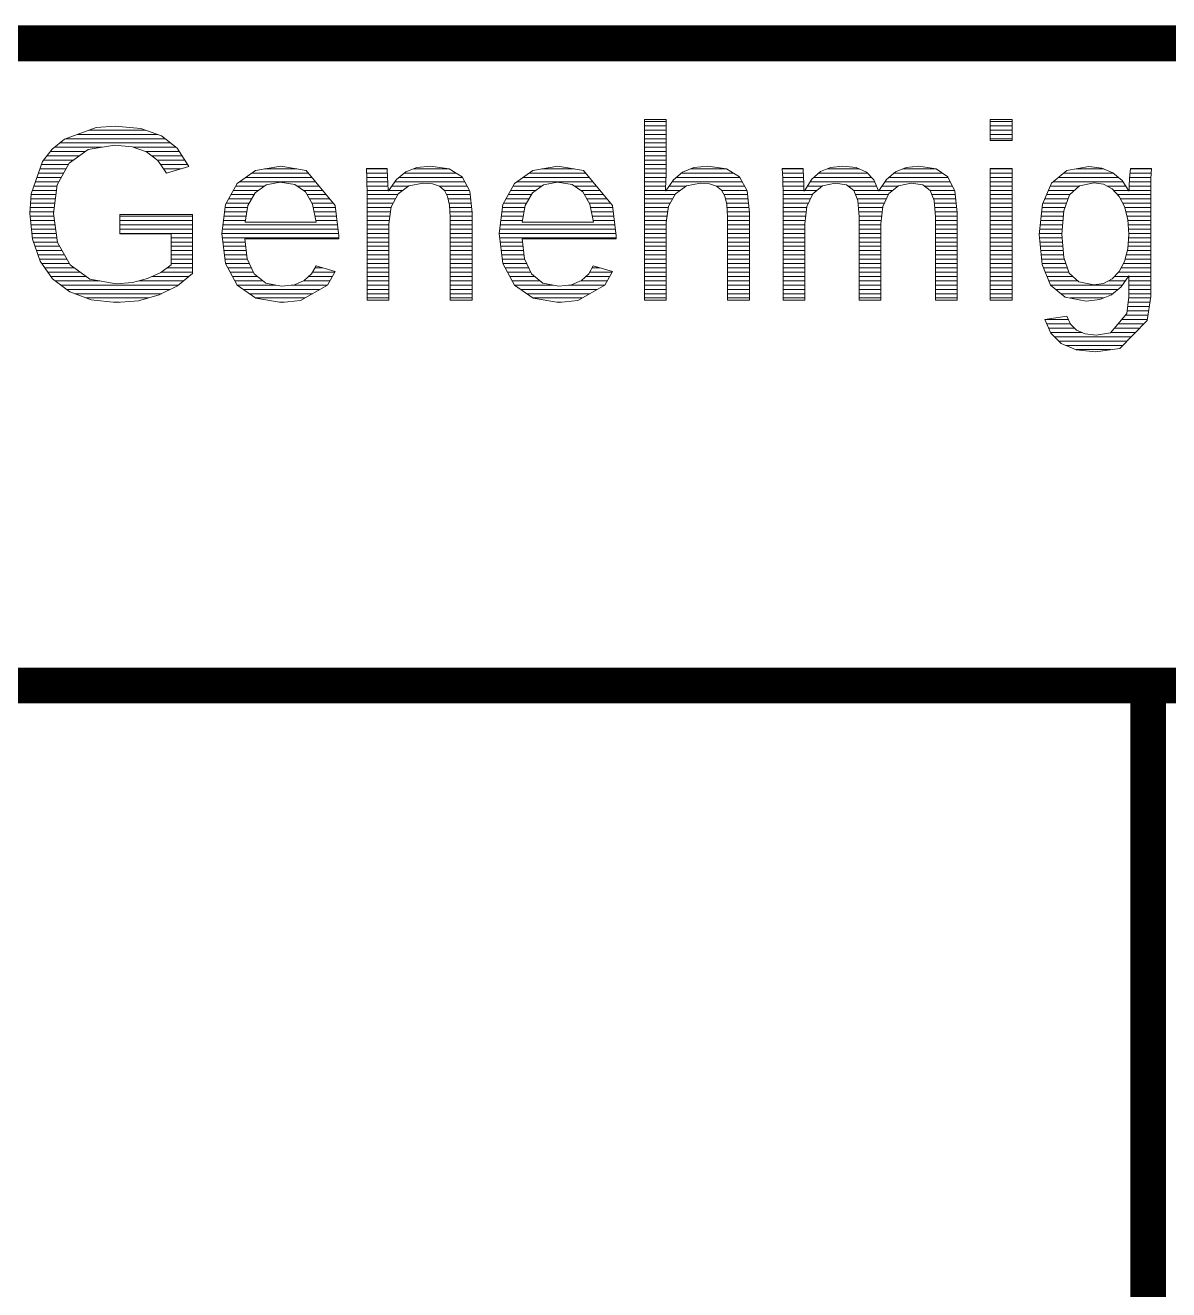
# Model space of a CAD drawing. Header units: millimetres. Extents: x 20 to 410, y 10 to 287.
# Drawn here: x 343.36 to 359.29, y 28.58 to 46.2 of the extents above; entities that cross this region are included whole.
import ezdxf

# ---------------------------------------------------------------- set-up
doc = ezdxf.new("R2010")
doc.units = ezdxf.units.MM
doc.layers.add('KANTEN', color=7, linetype='Continuous', lineweight=50)
doc.layers.add('TEXT', color=7, linetype='Continuous', lineweight=13)

msp = doc.modelspace()

# ---------------------------------------------------------------- linework, layer by layer
at = {"layer": 'KANTEN', "lineweight": 50, "const_width": 0.5}
for points in [[(229.97, 45.95), (410, 45.95)], [(229.97, 37), (410, 37)], [(359, 10), (359, 37)]]:
    msp.add_lwpolyline(points, dxfattribs=at)
at = {"layer": 'TEXT', "lineweight": 13}
for p, q in [((351.984, 44.86), (352.289, 44.86)), ((351.984, 44.8), (352.289, 44.8)), ((356.799, 44.86), (357.104, 44.86)), ((356.799, 44.8), (357.104, 44.8)), ((343.92, 44.62), (345.309, 44.62)), ((344.085, 44.68), (345.204, 44.68)), ((344.25, 44.74), (345.034, 44.74)), ((351.984, 44.74), (352.289, 44.74)), ((351.984, 44.68), (352.289, 44.68)), ((351.984, 44.62), (352.289, 44.62)), ((356.799, 44.74), (357.104, 44.74)), ((356.799, 44.68), (357.104, 44.68)), ((356.799, 44.62), (357.104, 44.62)), ((343.709, 44.44), (344.2, 44.44)), ((343.766, 44.5), (344.428, 44.5)), ((343.84, 44.56), (345.384, 44.56)), ((344.869, 44.5), (345.46, 44.5)), ((345.041, 44.44), (345.506, 44.44)), ((351.984, 44.56), (352.289, 44.56)), ((351.984, 44.5), (352.289, 44.5)), ((351.984, 44.44), (352.289, 44.44)), ((343.586, 44.26), (343.961, 44.26)), ((343.615, 44.32), (344.029, 44.32)), ((343.662, 44.38), (344.114, 44.38)), ((345.125, 44.38), (345.544, 44.38)), ((345.205, 44.32), (345.583, 44.32)), ((345.248, 44.26), (345.621, 44.26)), ((351.984, 44.38), (352.289, 44.38)), ((351.984, 44.32), (352.289, 44.32)), ((351.984, 44.26), (352.289, 44.26)), ((343.524, 44.08), (343.863, 44.08)), ((343.545, 44.14), (343.896, 44.14)), ((343.565, 44.2), (343.928, 44.2)), ((345.289, 44.2), (345.531, 44.2)), ((346.43, 44.08), (347.354, 44.08)), ((346.515, 44.14), (347.304, 44.14)), ((346.694, 44.2), (347.145, 44.2)), ((348.112, 44.2), (348.401, 44.2)), ((348.116, 44.14), (348.405, 44.14)), ((348.119, 44.08), (348.408, 44.08)), ((348.565, 44.08), (349.452, 44.08)), ((348.638, 44.14), (349.365, 44.14)), ((348.767, 44.2), (349.269, 44.2)), ((350.291, 44.08), (351.216, 44.08)), ((350.377, 44.14), (351.166, 44.14)), ((350.556, 44.2), (351.007, 44.2)), ((351.984, 44.2), (352.289, 44.2)), ((351.984, 44.14), (352.288, 44.14)), ((351.984, 44.08), (352.286, 44.08)), ((352.428, 44.08), (353.313, 44.08)), ((352.499, 44.14), (353.227, 44.14)), ((352.629, 44.2), (353.13, 44.2)), ((353.905, 44.2), (354.193, 44.2)), ((353.909, 44.14), (354.197, 44.14)), ((353.912, 44.08), (354.2, 44.08)), ((354.344, 44.08), (355.15, 44.08)), ((354.412, 44.14), (355.092, 44.14)), ((354.529, 44.2), (354.976, 44.2)), ((355.39, 44.08), (356.215, 44.08)), ((355.46, 44.14), (356.136, 44.14)), ((355.584, 44.2), (356.049, 44.2)), ((356.799, 44.2), (357.104, 44.2)), ((356.799, 44.14), (357.104, 44.14)), ((356.799, 44.08), (357.104, 44.08)), ((357.751, 44.08), (358.586, 44.08)), ((357.825, 44.14), (358.516, 44.14)), ((357.997, 44.2), (358.381, 44.2)), ((358.742, 44.08), (359.038, 44.08)), ((358.747, 44.14), (359.042, 44.14)), ((358.755, 44.2), (359.045, 44.2)), ((343.461, 43.9), (343.797, 43.9)), ((343.482, 43.96), (343.806, 43.96)), ((343.503, 44.02), (343.83, 44.02)), ((346.259, 43.9), (346.611, 43.9)), ((346.291, 43.96), (346.693, 43.96)), ((346.344, 44.02), (347.404, 44.02)), ((347.146, 43.96), (347.453, 43.96)), ((347.235, 43.9), (347.503, 43.9)), ((348.12, 44.02), (348.41, 44.02)), ((348.121, 43.96), (348.412, 43.96)), ((348.122, 43.9), (348.414, 43.9)), ((348.425, 43.9), (348.618, 43.9)), ((348.467, 43.96), (348.698, 43.96)), ((348.509, 44.02), (349.484, 44.02)), ((349.128, 43.96), (349.515, 43.96)), ((349.199, 43.9), (349.547, 43.9)), ((350.121, 43.9), (350.472, 43.9)), ((350.153, 43.96), (350.555, 43.96)), ((350.206, 44.02), (351.265, 44.02)), ((351.008, 43.96), (351.315, 43.96)), ((351.097, 43.9), (351.365, 43.9)), ((351.984, 44.02), (352.283, 44.02)), ((351.984, 43.96), (352.28, 43.96)), ((351.984, 43.9), (352.276, 43.9)), ((352.287, 43.9), (352.481, 43.9)), ((352.329, 43.96), (352.562, 43.96)), ((352.37, 44.02), (353.345, 44.02)), ((352.987, 43.96), (353.377, 43.96)), ((353.061, 43.9), (353.409, 43.9)), ((353.913, 44.02), (354.203, 44.02)), ((353.914, 43.96), (354.205, 43.96)), ((353.914, 43.9), (354.206, 43.9)), ((354.218, 43.9), (354.387, 43.9)), ((354.256, 43.96), (354.459, 43.96)), ((354.294, 44.02), (355.192, 44.02)), ((354.824, 43.96), (355.217, 43.96)), ((354.903, 43.9), (355.242, 43.9)), ((355.257, 43.9), (355.443, 43.9)), ((355.296, 43.96), (355.515, 43.96)), ((355.336, 44.02), (356.244, 44.02)), ((355.884, 43.96), (356.272, 43.96)), ((355.963, 43.9), (356.301, 43.9)), ((356.799, 44.02), (357.104, 44.02)), ((356.799, 43.96), (357.104, 43.96)), ((356.799, 43.9), (357.104, 43.9)), ((357.61, 43.9), (357.975, 43.9)), ((357.636, 43.96), (358.04, 43.96)), ((357.677, 44.02), (358.648, 44.02)), ((358.427, 43.96), (358.687, 43.96)), ((358.518, 43.9), (358.726, 43.9)), ((358.735, 43.9), (359.036, 43.9)), ((358.737, 43.96), (359.037, 43.96)), ((358.739, 44.02), (359.037, 44.02)), ((343.435, 43.72), (343.773, 43.72)), ((343.439, 43.78), (343.781, 43.78)), ((343.443, 43.84), (343.789, 43.84)), ((346.162, 43.72), (346.48, 43.72)), ((346.194, 43.78), (346.514, 43.78)), ((346.226, 43.84), (346.548, 43.84)), ((347.288, 43.84), (347.553, 43.84)), ((347.322, 43.78), (347.603, 43.78)), ((347.356, 43.72), (347.653, 43.72)), ((348.122, 43.84), (348.548, 43.84)), ((348.123, 43.78), (348.516, 43.78)), ((348.123, 43.72), (348.485, 43.72)), ((349.231, 43.84), (349.558, 43.84)), ((349.252, 43.78), (349.565, 43.78)), ((349.266, 43.72), (349.572, 43.72)), ((350.023, 43.72), (350.342, 43.72)), ((350.056, 43.78), (350.376, 43.78)), ((350.088, 43.84), (350.41, 43.84)), ((351.149, 43.84), (351.415, 43.84)), ((351.184, 43.78), (351.465, 43.78)), ((351.218, 43.72), (351.514, 43.72)), ((351.984, 43.84), (352.411, 43.84)), ((351.984, 43.78), (352.378, 43.78)), ((351.984, 43.72), (352.344, 43.72)), ((353.095, 43.84), (353.42, 43.84)), ((353.115, 43.78), (353.427, 43.78)), ((353.129, 43.72), (353.434, 43.72)), ((353.915, 43.84), (354.325, 43.84)), ((353.915, 43.78), (354.297, 43.78)), ((353.915, 43.72), (354.269, 43.72)), ((354.927, 43.84), (355.382, 43.84)), ((354.95, 43.78), (355.354, 43.78)), ((354.961, 43.72), (355.327, 43.72)), ((355.986, 43.84), (356.311, 43.84)), ((356.009, 43.78), (356.318, 43.78)), ((356.021, 43.72), (356.324, 43.72)), ((356.799, 43.84), (357.104, 43.84)), ((356.799, 43.78), (357.104, 43.78)), ((356.799, 43.72), (357.104, 43.72)), ((357.532, 43.72), (357.864, 43.72)), ((357.558, 43.78), (357.885, 43.78)), ((357.584, 43.84), (357.909, 43.84)), ((358.575, 43.84), (359.035, 43.84)), ((358.616, 43.78), (359.035, 43.78)), ((358.646, 43.72), (359.035, 43.72)), ((343.426, 43.6), (343.757, 43.6)), ((343.428, 43.54), (343.759, 43.54)), ((343.431, 43.66), (343.765, 43.66)), ((344.679, 43.54), (345.691, 43.54)), ((346.13, 43.54), (346.437, 43.54)), ((346.138, 43.6), (346.447, 43.6)), ((346.146, 43.66), (346.457, 43.66)), ((347.372, 43.66), (347.681, 43.66)), ((347.384, 43.6), (347.688, 43.6)), ((347.396, 43.54), (347.695, 43.54)), ((348.123, 43.66), (348.458, 43.66)), ((348.123, 43.6), (348.45, 43.6)), ((348.123, 43.54), (348.442, 43.54)), ((349.273, 43.66), (349.579, 43.66)), ((349.277, 43.6), (349.587, 43.6)), ((349.28, 43.54), (349.587, 43.54)), ((349.992, 43.54), (350.298, 43.54)), ((350, 43.6), (350.309, 43.6)), ((350.008, 43.66), (350.319, 43.66)), ((351.234, 43.66), (351.542, 43.66)), ((351.246, 43.6), (351.549, 43.6)), ((351.258, 43.54), (351.557, 43.54)), ((351.984, 43.66), (352.319, 43.66)), ((351.984, 43.6), (352.31, 43.6)), ((351.984, 43.54), (352.302, 43.54)), ((353.135, 43.66), (353.441, 43.66)), ((353.139, 43.6), (353.448, 43.6)), ((353.142, 43.54), (353.449, 43.54)), ((353.915, 43.66), (354.245, 43.66)), ((353.915, 43.6), (354.238, 43.6)), ((353.915, 43.54), (354.231, 43.54)), ((354.966, 43.66), (355.304, 43.66)), ((354.971, 43.6), (355.297, 43.6)), ((354.976, 43.54), (355.29, 43.54)), ((356.026, 43.66), (356.33, 43.66)), ((356.031, 43.6), (356.337, 43.6)), ((356.035, 43.54), (356.338, 43.54)), ((356.799, 43.66), (357.104, 43.66)), ((356.799, 43.6), (357.104, 43.6)), ((356.799, 43.54), (357.104, 43.54)), ((357.51, 43.54), (357.82, 43.54)), ((357.516, 43.6), (357.825, 43.6)), ((357.522, 43.66), (357.842, 43.66)), ((358.674, 43.66), (359.035, 43.66)), ((358.689, 43.6), (359.035, 43.6)), ((358.705, 43.54), (359.035, 43.54)), ((343.434, 43.48), (343.767, 43.48)), ((343.44, 43.42), (343.776, 43.42)), ((343.446, 43.36), (343.784, 43.36)), ((344.679, 43.48), (345.691, 43.48)), ((344.679, 43.42), (345.691, 43.42)), ((344.679, 43.36), (345.691, 43.36)), ((346.106, 43.36), (347.716, 43.36)), ((346.114, 43.42), (347.709, 43.42)), ((346.122, 43.48), (346.426, 43.48)), ((347.408, 43.48), (347.702, 43.48)), ((348.123, 43.48), (348.434, 43.48)), ((348.123, 43.42), (348.427, 43.42)), ((348.123, 43.36), (348.427, 43.36)), ((349.28, 43.48), (349.587, 43.48)), ((349.28, 43.42), (349.587, 43.42)), ((349.28, 43.36), (349.587, 43.36)), ((349.968, 43.36), (351.578, 43.36)), ((349.976, 43.42), (351.571, 43.42)), ((349.984, 43.48), (350.288, 43.48)), ((351.27, 43.48), (351.564, 43.48)), ((351.984, 43.48), (352.293, 43.48)), ((351.984, 43.42), (352.289, 43.42)), ((351.984, 43.36), (352.289, 43.36)), ((353.142, 43.48), (353.449, 43.48)), ((353.142, 43.42), (353.449, 43.42)), ((353.142, 43.36), (353.449, 43.36)), ((353.915, 43.48), (354.224, 43.48)), ((353.915, 43.42), (354.218, 43.42)), ((353.915, 43.36), (354.218, 43.36)), ((354.976, 43.48), (355.283, 43.48)), ((354.976, 43.42), (355.278, 43.42)), ((354.976, 43.36), (355.278, 43.36)), ((356.036, 43.48), (356.338, 43.48)), ((356.036, 43.42), (356.338, 43.42)), ((356.036, 43.36), (356.338, 43.36)), ((356.799, 43.48), (357.104, 43.48)), ((356.799, 43.42), (357.104, 43.42)), ((356.799, 43.36), (357.104, 43.36)), ((357.492, 43.36), (357.805, 43.36)), ((357.498, 43.42), (357.81, 43.42)), ((357.504, 43.48), (357.815, 43.48)), ((358.718, 43.48), (359.035, 43.48)), ((358.722, 43.42), (359.035, 43.42)), ((358.726, 43.36), (359.035, 43.36)), ((343.453, 43.3), (343.793, 43.3)), ((343.459, 43.24), (343.802, 43.24)), ((343.475, 43.18), (343.81, 43.18)), ((344.679, 43.3), (345.691, 43.3)), ((345.393, 43.24), (345.691, 43.24)), ((345.393, 43.18), (345.691, 43.18)), ((346.098, 43.3), (347.723, 43.3)), ((346.106, 43.24), (347.728, 43.24)), ((346.113, 43.18), (346.424, 43.18)), ((348.123, 43.3), (348.427, 43.3)), ((348.123, 43.24), (348.427, 43.24)), ((348.123, 43.18), (348.427, 43.18)), ((349.28, 43.3), (349.587, 43.3)), ((349.28, 43.24), (349.587, 43.24)), ((349.28, 43.18), (349.587, 43.18)), ((349.96, 43.3), (351.585, 43.3)), ((349.968, 43.24), (351.589, 43.24)), ((349.975, 43.18), (350.286, 43.18)), ((351.984, 43.3), (352.289, 43.3)), ((351.984, 43.24), (352.289, 43.24)), ((351.984, 43.18), (352.289, 43.18)), ((353.142, 43.3), (353.449, 43.3)), ((353.142, 43.24), (353.449, 43.24)), ((353.142, 43.18), (353.449, 43.18)), ((353.915, 43.3), (354.218, 43.3)), ((353.915, 43.24), (354.218, 43.24)), ((353.915, 43.18), (354.218, 43.18)), ((354.976, 43.3), (355.278, 43.3)), ((354.976, 43.24), (355.278, 43.24)), ((354.976, 43.18), (355.278, 43.18)), ((356.036, 43.3), (356.338, 43.3)), ((356.036, 43.24), (356.338, 43.24)), ((356.036, 43.18), (356.338, 43.18)), ((356.799, 43.3), (357.104, 43.3)), ((356.799, 43.24), (357.104, 43.24)), ((356.799, 43.18), (357.104, 43.18)), ((357.486, 43.3), (357.8, 43.3)), ((357.488, 43.24), (357.803, 43.24)), ((357.494, 43.18), (357.807, 43.18)), ((358.724, 43.18), (359.035, 43.18)), ((358.728, 43.24), (359.035, 43.24)), ((358.731, 43.3), (359.035, 43.3)), ((343.496, 43.12), (343.84, 43.12)), ((343.517, 43.06), (343.874, 43.06)), ((343.538, 43), (343.908, 43)), ((345.393, 43.12), (345.691, 43.12)), ((345.393, 43.06), (345.691, 43.06)), ((345.393, 43), (345.691, 43)), ((346.121, 43.12), (346.431, 43.12)), ((346.129, 43.06), (346.438, 43.06)), ((346.136, 43), (346.445, 43)), ((348.123, 43.12), (348.427, 43.12)), ((348.123, 43.06), (348.427, 43.06)), ((348.123, 43), (348.427, 43)), ((349.28, 43.12), (349.587, 43.12)), ((349.28, 43.06), (349.587, 43.06)), ((349.28, 43), (349.587, 43)), ((349.983, 43.12), (350.293, 43.12)), ((349.99, 43.06), (350.3, 43.06)), ((349.998, 43), (350.307, 43)), ((351.984, 43.12), (352.289, 43.12)), ((351.984, 43.06), (352.289, 43.06)), ((351.984, 43), (352.289, 43)), ((353.142, 43.12), (353.449, 43.12)), ((353.142, 43.06), (353.449, 43.06)), ((353.142, 43), (353.449, 43)), ((353.915, 43.12), (354.218, 43.12)), ((353.915, 43.06), (354.218, 43.06)), ((353.915, 43), (354.218, 43)), ((354.976, 43.12), (355.278, 43.12)), ((354.976, 43.06), (355.278, 43.06)), ((354.976, 43), (355.278, 43)), ((356.036, 43.12), (356.338, 43.12)), ((356.036, 43.06), (356.338, 43.06)), ((356.036, 43), (356.338, 43)), ((356.799, 43.12), (357.104, 43.12)), ((356.799, 43.06), (357.104, 43.06)), ((356.799, 43), (357.104, 43)), ((357.5, 43.12), (357.812, 43.12)), ((357.505, 43.06), (357.817, 43.06)), ((357.511, 43), (357.821, 43)), ((358.694, 43), (359.035, 43)), ((358.71, 43.06), (359.035, 43.06)), ((358.719, 43.12), (359.035, 43.12)), ((343.559, 42.94), (343.942, 42.94)), ((343.593, 42.88), (343.975, 42.88)), ((343.636, 42.82), (344.044, 42.82)), ((345.335, 42.82), (345.691, 42.82)), ((345.393, 42.94), (345.691, 42.94)), ((345.393, 42.88), (345.691, 42.88)), ((346.144, 42.94), (346.453, 42.94)), ((346.152, 42.88), (346.482, 42.88)), ((346.183, 42.82), (346.51, 42.82)), ((347.396, 42.82), (347.505, 42.82)), ((348.123, 42.94), (348.427, 42.94)), ((348.123, 42.88), (348.427, 42.88)), ((348.123, 42.82), (348.427, 42.82)), ((349.28, 42.94), (349.587, 42.94)), ((349.28, 42.88), (349.587, 42.88)), ((349.28, 42.82), (349.587, 42.82)), ((350.006, 42.94), (350.315, 42.94)), ((350.013, 42.88), (350.343, 42.88)), ((350.045, 42.82), (350.372, 42.82)), ((351.258, 42.82), (351.367, 42.82)), ((351.984, 42.94), (352.289, 42.94)), ((351.984, 42.88), (352.289, 42.88)), ((351.984, 42.82), (352.289, 42.82)), ((353.142, 42.94), (353.449, 42.94)), ((353.142, 42.88), (353.449, 42.88)), ((353.142, 42.82), (353.449, 42.82)), ((353.915, 42.94), (354.218, 42.94)), ((353.915, 42.88), (354.218, 42.88)), ((353.915, 42.82), (354.218, 42.82)), ((354.976, 42.94), (355.278, 42.94)), ((354.976, 42.88), (355.278, 42.88)), ((354.976, 42.82), (355.278, 42.82)), ((356.036, 42.94), (356.338, 42.94)), ((356.036, 42.88), (356.338, 42.88)), ((356.036, 42.82), (356.338, 42.82)), ((356.799, 42.94), (357.104, 42.94)), ((356.799, 42.88), (357.104, 42.88)), ((356.799, 42.82), (357.104, 42.82)), ((357.517, 42.94), (357.833, 42.94)), ((357.522, 42.88), (357.853, 42.88)), ((357.544, 42.82), (357.874, 42.82)), ((358.623, 42.82), (359.035, 42.82)), ((358.655, 42.88), (359.035, 42.88)), ((358.678, 42.94), (359.035, 42.94)), ((343.678, 42.76), (344.129, 42.76)), ((343.72, 42.7), (344.213, 42.7)), ((343.78, 42.64), (344.402, 42.64)), ((344.944, 42.64), (345.566, 42.64)), ((345.129, 42.7), (345.64, 42.7)), ((345.256, 42.76), (345.691, 42.76)), ((346.215, 42.76), (346.538, 42.76)), ((346.247, 42.7), (346.595, 42.7)), ((346.279, 42.64), (346.67, 42.64)), ((347.237, 42.64), (347.604, 42.64)), ((347.31, 42.7), (347.638, 42.7)), ((347.363, 42.76), (347.672, 42.76)), ((348.123, 42.76), (348.427, 42.76)), ((348.123, 42.7), (348.427, 42.7)), ((348.123, 42.64), (348.427, 42.64)), ((349.28, 42.76), (349.587, 42.76)), ((349.28, 42.7), (349.587, 42.7)), ((349.28, 42.64), (349.587, 42.64)), ((350.077, 42.76), (350.4, 42.76)), ((350.109, 42.7), (350.457, 42.7)), ((350.14, 42.64), (350.532, 42.64)), ((351.099, 42.64), (351.465, 42.64)), ((351.171, 42.7), (351.5, 42.7)), ((351.224, 42.76), (351.534, 42.76)), ((351.984, 42.76), (352.289, 42.76)), ((351.984, 42.7), (352.289, 42.7)), ((351.984, 42.64), (352.289, 42.64)), ((353.142, 42.76), (353.449, 42.76)), ((353.142, 42.7), (353.449, 42.7)), ((353.142, 42.64), (353.449, 42.64)), ((353.915, 42.76), (354.218, 42.76)), ((353.915, 42.7), (354.218, 42.7)), ((353.915, 42.64), (354.218, 42.64)), ((354.976, 42.76), (355.278, 42.76)), ((354.976, 42.7), (355.278, 42.7)), ((354.976, 42.64), (355.278, 42.64)), ((356.036, 42.76), (356.338, 42.76)), ((356.036, 42.7), (356.338, 42.7)), ((356.036, 42.64), (356.338, 42.64)), ((356.799, 42.76), (357.104, 42.76)), ((356.799, 42.7), (357.104, 42.7)), ((356.799, 42.64), (357.104, 42.64)), ((357.568, 42.76), (357.895, 42.76)), ((357.593, 42.7), (357.951, 42.7)), ((357.618, 42.64), (358.017, 42.64)), ((358.446, 42.64), (358.681, 42.64)), ((358.529, 42.7), (358.721, 42.7)), ((358.587, 42.76), (359.035, 42.76)), ((358.732, 42.7), (359.035, 42.7)), ((358.732, 42.64), (359.035, 42.64)), ((343.858, 42.58), (345.492, 42.58)), ((343.937, 42.52), (345.381, 42.52)), ((346.31, 42.58), (346.855, 42.58)), ((346.395, 42.52), (347.465, 42.52)), ((347.063, 42.58), (347.569, 42.58)), ((348.123, 42.58), (348.427, 42.58)), ((348.123, 42.52), (348.427, 42.52)), ((349.28, 42.58), (349.587, 42.58)), ((349.28, 42.52), (349.587, 42.52)), ((350.172, 42.58), (350.716, 42.58)), ((350.257, 42.52), (351.327, 42.52)), ((350.925, 42.58), (351.43, 42.58)), ((351.984, 42.58), (352.289, 42.58)), ((351.984, 42.52), (352.289, 42.52)), ((353.142, 42.58), (353.449, 42.58)), ((353.142, 42.52), (353.449, 42.52)), ((353.915, 42.58), (354.218, 42.58)), ((353.915, 42.52), (354.218, 42.52)), ((354.976, 42.58), (355.278, 42.58)), ((354.976, 42.52), (355.278, 42.52)), ((356.036, 42.58), (356.338, 42.58)), ((356.036, 42.52), (356.338, 42.52)), ((356.799, 42.58), (357.104, 42.58)), ((356.799, 42.52), (357.104, 42.52)), ((357.643, 42.58), (358.641, 42.58)), ((357.716, 42.52), (358.581, 42.52)), ((358.732, 42.58), (359.035, 42.58)), ((358.732, 42.52), (359.035, 42.52)), ((344.05, 42.46), (345.261, 42.46)), ((344.209, 42.4), (345.074, 42.4)), ((344.594, 42.34), (344.672, 42.34)), ((346.482, 42.46), (347.362, 42.46)), ((346.568, 42.4), (347.259, 42.4)), ((346.909, 42.34), (346.967, 42.34)), ((348.123, 42.46), (348.427, 42.46)), ((348.123, 42.4), (348.427, 42.4)), ((349.28, 42.46), (349.587, 42.46)), ((349.28, 42.4), (349.587, 42.4)), ((350.343, 42.46), (351.224, 42.46)), ((350.43, 42.4), (351.121, 42.4)), ((350.77, 42.34), (350.828, 42.34)), ((351.984, 42.46), (352.289, 42.46)), ((351.984, 42.4), (352.289, 42.4)), ((353.142, 42.46), (353.449, 42.46)), ((353.142, 42.4), (353.449, 42.4)), ((353.915, 42.46), (354.218, 42.46)), ((353.915, 42.4), (354.218, 42.4)), ((354.976, 42.46), (355.278, 42.46)), ((354.976, 42.4), (355.278, 42.4)), ((356.036, 42.46), (356.338, 42.46)), ((356.036, 42.4), (356.338, 42.4)), ((356.799, 42.46), (357.104, 42.46)), ((356.799, 42.4), (357.104, 42.4)), ((357.788, 42.46), (358.508, 42.46)), ((357.913, 42.4), (358.378, 42.4)), ((358.722, 42.34), (359.023, 42.34)), ((358.73, 42.4), (359.032, 42.4)), ((358.732, 42.46), (359.035, 42.46)), ((358.684, 42.16), (358.998, 42.16)), ((358.708, 42.22), (359.006, 42.22)), ((358.715, 42.28), (359.015, 42.28)), ((357.561, 42.1), (357.887, 42.1)), ((357.587, 42.04), (357.913, 42.04)), ((357.613, 41.98), (357.972, 41.98)), ((358.53, 41.98), (358.883, 41.98)), ((358.581, 42.04), (358.943, 42.04)), ((358.633, 42.1), (358.989, 42.1)), ((357.638, 41.92), (358.074, 41.92)), ((357.694, 41.86), (358.764, 41.86)), ((357.756, 41.8), (358.704, 41.8)), ((358.479, 41.92), (358.823, 41.92)), ((357.854, 41.74), (358.645, 41.74)), ((357.996, 41.68), (358.476, 41.68))]:
    msp.add_line(p, q, dxfattribs=at)
for points in [[(344.347, 44.775), (344.613, 44.795), (344.973, 44.761), (345.257, 44.661), (345.476, 44.486), (345.639, 44.231), (345.33, 44.14), (345.209, 44.316), (345.05, 44.437), (344.849, 44.507), (344.605, 44.53), (344.24, 44.467), (343.972, 44.28), (343.808, 43.979), (343.753, 43.576), (343.812, 43.171), (343.986, 42.861), (344.263, 42.664), (344.629, 42.599), (344.855, 42.617), (345.065, 42.67), (345.248, 42.754), (345.393, 42.863), (345.393, 43.294), (344.679, 43.294), (344.679, 43.565), (345.691, 43.565), (345.691, 42.741), (345.48, 42.57), (345.226, 42.442), (344.939, 42.362), (344.629, 42.336), (344.28, 42.373), (343.982, 42.485), (343.743, 42.667), (343.568, 42.915), (343.461, 43.221), (343.425, 43.576), (343.444, 43.85), (343.6, 44.3), (343.737, 44.476), (343.908, 44.615), (344.347, 44.775)], [(352.674, 44.217), (352.868, 44.238), (353.127, 44.201), (353.308, 44.09), (353.414, 43.891), (353.449, 43.592), (353.449, 42.37), (353.142, 42.37), (353.142, 43.533), (353.133, 43.702), (353.106, 43.82), (353.059, 43.902), (352.99, 43.959), (352.892, 43.992), (352.764, 44.002), (352.57, 43.965), (352.419, 43.853), (352.322, 43.678), (352.289, 43.452), (352.289, 42.37), (351.984, 42.37), (351.984, 44.886), (352.289, 44.886), (352.289, 44.231), (352.288, 44.126), (352.283, 44.018), (352.278, 43.931), (352.276, 43.891), (352.281, 43.891), (352.389, 44.046), (352.517, 44.154), (352.674, 44.217)], [(357.104, 44.594), (356.799, 44.594), (356.799, 44.886), (357.104, 44.886), (357.104, 44.594)], [(347.109, 42.585), (347.248, 42.645), (347.349, 42.735), (347.411, 42.846), (347.678, 42.77), (347.57, 42.58), (347.196, 42.363), (346.931, 42.336), (346.572, 42.396), (346.311, 42.578), (346.151, 42.88), (346.098, 43.299), (346.151, 43.701), (346.311, 43.996), (346.569, 44.178), (346.919, 44.238), (347.273, 44.178), (347.677, 43.69), (347.728, 43.264), (347.728, 43.223), (346.419, 43.223), (346.451, 42.944), (346.549, 42.736), (346.71, 42.608), (346.931, 42.565), (347.109, 42.585)], [(349.198, 43.9), (349.131, 43.959), (349.035, 43.992), (348.902, 44.002), (348.705, 43.965), (348.554, 43.852), (348.459, 43.672), (348.427, 43.433), (348.427, 42.37), (348.123, 42.37), (348.123, 43.813), (348.12, 44.071), (348.112, 44.204), (348.4, 44.204), (348.402, 44.189), (348.404, 44.159), (348.406, 44.119), (348.408, 44.073), (348.411, 44.003), (348.414, 43.891), (348.419, 43.891), (348.532, 44.053), (348.662, 44.159), (348.817, 44.219), (349.006, 44.238), (349.267, 44.201), (349.447, 44.088), (349.552, 43.889), (349.587, 43.592), (349.587, 42.37), (349.28, 42.37), (349.28, 43.533), (349.271, 43.694), (349.244, 43.814), (349.198, 43.9)], [(350.792, 42.565), (350.971, 42.585), (351.11, 42.645), (351.211, 42.735), (351.272, 42.846), (351.54, 42.77), (351.432, 42.58), (351.058, 42.363), (350.792, 42.336), (350.434, 42.396), (350.173, 42.578), (350.013, 42.88), (349.96, 43.299), (350.013, 43.701), (350.173, 43.996), (350.431, 44.178), (350.78, 44.238), (351.134, 44.178), (351.539, 43.69), (351.589, 43.264), (351.589, 43.223), (350.281, 43.223), (350.313, 42.944), (350.411, 42.736), (350.572, 42.608), (350.792, 42.565)], [(354.903, 43.9), (354.801, 43.977), (354.641, 44.002), (354.466, 43.965), (354.332, 43.853), (354.247, 43.674), (354.218, 43.433), (354.218, 42.37), (353.915, 42.37), (353.915, 43.813), (353.913, 44.071), (353.905, 44.204), (354.193, 44.204), (354.195, 44.189), (354.196, 44.159), (354.198, 44.119), (354.201, 44.073), (354.203, 44.003), (354.206, 43.891), (354.212, 43.891), (354.317, 44.056), (354.437, 44.162), (354.578, 44.219), (354.747, 44.238), (354.934, 44.218), (355.077, 44.155), (355.18, 44.048), (355.246, 43.891), (355.251, 43.891), (355.356, 44.05), (355.48, 44.157), (355.63, 44.218), (355.807, 44.238), (356.047, 44.201), (356.211, 44.088), (356.306, 43.888), (356.338, 43.592), (356.338, 42.37), (356.036, 42.37), (356.036, 43.533), (356.018, 43.758), (355.963, 43.9), (355.861, 43.977), (355.7, 44.002), (355.523, 43.965), (355.389, 43.854), (355.306, 43.675), (355.278, 43.433), (355.278, 42.37), (354.976, 42.37), (354.976, 43.533), (354.958, 43.758), (354.903, 43.9)], [(357.789, 41.767), (357.643, 41.91), (357.56, 42.102), (357.867, 42.146), (357.916, 42.034), (358.002, 41.951), (358.122, 41.899), (358.275, 41.882), (358.475, 41.915), (358.703, 42.182), (358.732, 42.416), (358.732, 42.711), (358.729, 42.711), (358.626, 42.556), (358.491, 42.445), (358.327, 42.379), (358.138, 42.356), (357.846, 42.412), (357.642, 42.58), (357.524, 42.868), (357.484, 43.284), (357.527, 43.706), (357.654, 44.001), (357.869, 44.175), (358.172, 44.233), (358.354, 44.211), (358.51, 44.144), (358.637, 44.036), (358.732, 43.891), (358.735, 43.891), (358.737, 43.96), (358.742, 44.067), (358.749, 44.164), (358.756, 44.204), (359.045, 44.204), (359.038, 44.064), (359.035, 43.825), (359.035, 42.423), (358.987, 42.084), (358.603, 41.698), (358.267, 41.65), (357.997, 41.679), (357.789, 41.767)], [(357.104, 42.37), (356.799, 42.37), (356.799, 44.204), (357.104, 44.204), (357.104, 42.37)], [(346.715, 43.976), (346.562, 43.864), (346.462, 43.688), (346.422, 43.457), (347.412, 43.457), (347.363, 43.708), (347.265, 43.88), (347.116, 43.98), (346.914, 44.013), (346.715, 43.976)], [(350.775, 44.013), (350.577, 43.976), (350.424, 43.864), (350.324, 43.688), (350.284, 43.457), (351.274, 43.457), (351.224, 43.708), (351.127, 43.88), (350.978, 43.98), (350.775, 44.013)], [(358.67, 43.673), (358.597, 43.816), (358.498, 43.921), (358.38, 43.985), (358.247, 44.006), (358.045, 43.964), (357.906, 43.836), (357.826, 43.615), (357.799, 43.287), (357.824, 42.964), (357.899, 42.747), (358.035, 42.623), (358.242, 42.582), (358.378, 42.603), (358.497, 42.667), (358.597, 42.77), (358.67, 42.91), (358.716, 43.084), (358.732, 43.287), (358.716, 43.495), (358.67, 43.673)]]:
    msp.add_lwpolyline(points, close=True, dxfattribs=at)

doc.saveas('drawing.dxf')
